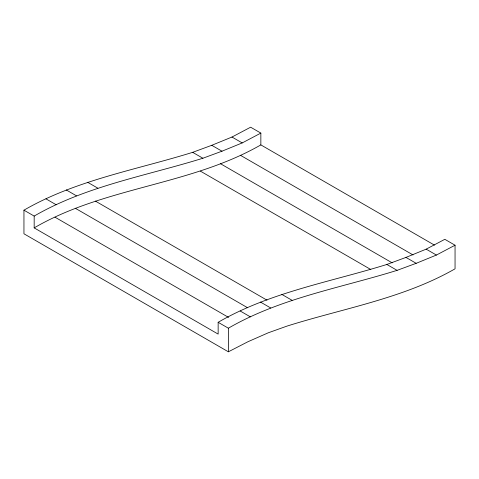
<?xml version="1.0" encoding="UTF-8"?>
<svg xmlns="http://www.w3.org/2000/svg" width="479" height="479" viewBox="0 0 479 479"><rect width="100%" height="100%" fill="white"/><g stroke="black" fill="none" stroke-linecap="round" stroke-linejoin="round"><path stroke-width="0.72" d="M23.95 210.179L34.171 216.077L34.171 227.884L218.149 334.103L218.149 322.295C270.138 292.178 330.181 282.083 386.864 264.456L405.958 257.415L426.184 249.152L444.829 239.314L455.05 245.218L455.05 268.821C403.228 298.513 343.341 308.326 287.041 326.085L268.27 332.797L247.972 341.719L228.369 351.802L23.95 233.782L23.95 210.179C75.939 180.062 135.982 169.961 192.666 152.334L211.76 145.299L231.986 137.036L250.631 127.198L260.851 133.096L260.851 144.898L434.465 245.134M34.171 216.077C86.16 185.96 146.203 175.865 202.886 158.238L221.981 151.196L242.206 142.934L260.851 133.096M218.149 322.295L228.369 328.199C280.359 298.082 340.401 287.981 397.085 270.354L416.179 263.318L436.405 255.056L455.05 245.218M34.171 227.884C104.548 186.876 190.277 185.367 260.851 144.898M231.986 137.036L242.206 142.934M426.184 249.152L436.405 255.056M240.727 155.465L413.048 254.954M211.76 145.299L221.981 151.196M405.958 257.415L416.179 263.318M220.502 163.728L392.169 262.845M192.666 152.334L202.886 158.238M386.864 264.456L397.085 270.354M200.378 171.123L370.752 269.485M87.633 182.283L97.854 188.187M281.832 294.405L292.052 300.303M95.345 201.072L267.019 300.189M66.27 189.941L76.49 195.839M260.468 302.057L270.689 307.961M75.281 208.257L247.601 307.746M45.972 198.863L56.193 204.767M240.171 310.985L250.391 316.882M54.983 217.185L228.597 317.415M228.369 328.199L228.369 351.802"/></g></svg>
